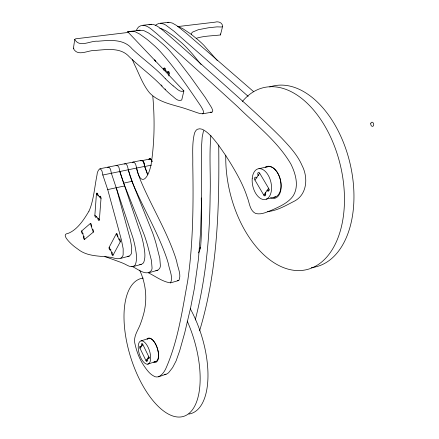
<?xml version="1.0" encoding="UTF-8"?>
<svg xmlns="http://www.w3.org/2000/svg" width="439" height="439" viewBox="0 0 439 439"><rect width="100%" height="100%" fill="white"/><g stroke="black" fill="none" stroke-linecap="round" stroke-linejoin="round"><path stroke-width="0.66" d="M218.726 145.029C219.385 207.438 217.832 270.698 199.558 330.913M198.631 252.919L200.579 247.843L201.035 240.863A250.466 107.319 79.1 0 0 201.671 221.871L201.271 197.984M96.805 216.52L96.284 216.641A1.493 0.648 76.9 0 1 95.482 217.179A1.493 0.648 76.9 0 1 94.868 215.187L96.437 193.829A1.509 0.664 77.5 0 1 97.249 193.242A1.509 0.664 77.5 0 1 97.875 195.256L98.402 195.141M98.468 218.227L97.946 218.348A1.498 0.653 76.8 0 0 98.566 220.351A1.498 0.653 76.8 0 0 99.379 219.813L101.019 198.368A1.52 0.669 77.4 0 0 100.388 196.343A1.52 0.669 77.4 0 0 99.565 196.93L100.619 196.694M210.89 135.442C209.068 155.499 210.802 175.682 210.116 195.783C209.815 237.57 205.666 279.451 195.234 319.993M132.375 59.424L132.682 60.236A58.815 29.901 83 0 0 134.372 64.313C139.168 73.939 142.648 84.425 149.545 92.832C159.73 103.527 175.556 104.877 188.759 109.799C198.477 112.768 210.072 119.381 199.103 103.566C186.849 85.479 174.431 67.37 159.84 51.067A144.008 69.011 78.1 0 0 154.791 46.029L149.15 41.101A226.568 104.252 75.9 0 0 146.374 38.862L139.646 34.033L135.223 31.778A33.166 16.254 81.7 0 0 133.61 31.399L127.639 31.701L183.881 90.928L181.724 100.037C177.532 102.062 174.168 97.019 171.089 94.989A149.469 71.842 16.5 0 1 163.341 87.789C153.019 76.331 140.271 67.502 129.264 56.763C120.615 47.066 106.468 49.563 94.967 50.463C87.904 50.068 77.868 57.048 73.406 48.531L74.74 39.395L75.656 38.813L128.934 32.349M163.418 70.086L163.654 68.753L165.004 68.555M163.533 69.713L163.698 68.786A1.707 0.878 81.7 0 1 164.828 68.111A1.707 0.878 81.7 0 1 165.426 70.41L165.991 70.328M168.79 75.92L169.158 73.911L163.654 68.753M196.271 38.308C204.02 35.822 212.745 35.91 220.438 34.955L222.584 26.499C222.705 22.641 218.145 20.99 214.923 22.186L177.762 26.576M220.438 34.955L220.383 33.924M74.74 39.395C79.668 48.235 90.429 40.393 97.974 41.228C109.635 40.201 123.754 38.681 132.095 48.817C142.9 59.095 155.263 67.65 165.349 78.696M88.947 211.164C83.959 219.56 77.297 229.954 67.842 233.499C59.49 234.228 73.505 246.169 75.623 247.486A193.116 84.272 81 0 0 78.213 249.374C86.692 256.195 98.215 255.888 108.543 257.073C113.048 257.045 119.441 261.271 122.591 256.453A10.064 4.5 75.9 0 0 123.134 254.73L123.178 248.754L121.378 239.765L107.725 189.588L102.819 175.018L102.062 171.358A3.841 1.718 78.1 0 0 101.672 170.42C99.417 165.969 96.931 172.757 97.008 174.996C94.923 185.154 94.133 195.591 91.092 205.54A70.893 29.391 78.7 0 1 88.947 211.164M110.919 249.632L110.398 249.764A1.509 0.664 75.9 0 1 109.366 249.308A1.509 0.664 75.9 0 1 109.174 247.272L116.258 233.844A1.542 0.691 76.3 0 1 117.323 234.289A1.542 0.691 76.3 0 1 117.52 236.374L118.053 236.242M112.351 252.546L111.83 252.683A1.515 0.669 75.8 0 0 112.022 254.719A1.515 0.669 75.8 0 0 113.059 255.191L120.259 241.867A1.547 0.697 76.1 0 0 120.066 239.782A1.547 0.697 76.1 0 0 118.991 239.326L120.056 239.063M73.406 48.531L73.922 48.092M222.584 26.499L221.629 27.009L217.058 26.861L208.415 27.783L198.302 29.726L192.436 32.146L191.514 33.315L191.437 34.615M147.383 359.36L146.895 359.525A1.46 0.642 72.6 0 1 147.06 361.401A1.46 0.642 72.6 0 1 146.011 360.77L139.992 348.275L142.735 344.247A1.454 0.642 73 0 0 141.698 343.638A1.454 0.642 73 0 0 141.863 345.526L142.351 345.367M265.875 192.814L265.288 192.957A1.888 1.114 76.3 0 1 265.419 195.542A1.888 1.114 76.3 0 1 263.768 195.097L254.949 180.078L259.663 173.169A1.888 1.108 77.2 0 0 258.028 172.768A1.888 1.108 77.2 0 0 258.165 175.364L258.758 175.227M142.735 344.247L148.821 356.803L146.011 360.77L147.301 360.337M259.663 173.169L268.608 188.276L263.768 195.097L265.754 194.614M132.358 162.726L133.708 162.002L135.305 163.582A3.759 1.794 78.3 0 1 135.7 164.504L138.076 173.405A82.823 42.726 78.8 0 0 140.639 180.572C151.4 206.231 166.244 230.14 175.221 256.568A67.194 31.279 74.9 0 1 176.752 261.633C177.597 267.565 181.719 274.88 178.81 280.494L170.53 282.87C162.551 281.838 155.516 276.285 148.36 272.811M83.19 233.411L82.686 233.537A1.438 0.604 76.6 0 1 81.731 232.626A1.438 0.604 76.6 0 1 81.786 230.859L90.335 223.5A1.471 0.631 76.7 0 1 91.323 224.417A1.471 0.631 76.7 0 1 91.257 226.233L91.773 226.112M107.621 167.468L108.888 167.144L110.216 168.686A3.825 1.74 78.2 0 1 110.606 169.619L111.363 173.257L132.995 237.998A51.281 22.63 76 0 1 134.916 245.697C135.986 251.788 137.605 258.362 135.453 264.388A11.633 5.306 75.6 0 1 134.839 265.386C131.299 268.904 126.58 264.476 122.997 263.246A127.782 54.299 72.2 0 0 120.835 262.357L104.877 256.519M84.239 236.539L83.734 236.659A1.438 0.604 76.4 0 0 83.679 238.426A1.438 0.604 76.4 0 0 84.634 239.343L93.26 232.16A1.471 0.631 76.6 0 0 93.326 230.349A1.471 0.631 76.6 0 0 92.333 229.421L92.848 229.301M116.05 165.761L117.334 165.437L118.673 166.968A3.803 1.756 78.2 0 1 119.062 167.896L119.809 171.512L123.633 183.123L144.283 235.013A96.772 41.957 75.6 0 1 147.559 245.264L151.455 260.59L152.064 268.119A9.17 4.297 75.1 0 1 151.543 270.276C146.505 277.004 137.369 268.575 131.804 266.308M124.391 164.076L125.691 163.747L127.036 165.267A3.781 1.778 78.2 0 1 127.425 166.189L129.812 175.139A83.3 42.303 78.8 0 0 132.369 182.344C143.119 208.163 157.908 232.253 166.891 258.818A67.54 30.933 75 0 1 168.428 263.91C169.278 269.881 173.394 277.201 170.53 282.87M140.804 160.756L141.627 160.339L142.472 160.669M140.908 160.877L150.33 158.907M148.887 159.127L149.715 158.704L150.572 159.033M148.986 159.242L149.814 158.825M127.244 256.535L129.549 255.953L131.036 254.247A10.009 4.555 75.9 0 0 131.585 252.535L131.727 247.283L130.388 239.749L116.258 187.738M183.881 90.928C179.661 92.92 176.275 87.91 173.164 85.874M155.85 270.627L158.413 269.87L159.862 267.993A9.12 4.346 75.1 0 0 160.394 265.842L159.812 258.346L155.927 243.107A96.284 42.462 75.6 0 0 152.662 232.917L133.483 185.192L128.166 169.789M139.597 270.1C146.472 284.571 147.674 301.505 142.823 316.793A116.818 49.64 76.5 0 1 140.853 322.78C138.795 329.349 133.555 335.418 134.718 342.672C136.32 350.41 138.971 358.065 143.279 364.732A82.867 38.616 73.6 0 0 144.568 366.653L144.963 367.218A48.619 22.043 73.1 0 0 146.11 368.809A56.044 25.555 73.2 0 0 147.356 370.423L148.311 371.575A25.286 11.266 72.7 0 0 150.034 373.353L150.698 373.946A31.015 13.867 72.8 0 0 153.024 375.63C158.468 379.812 163.445 373.518 165.651 368.979C178.031 341.295 182.24 310.587 187.705 280.965C193.275 242.366 193.434 203.262 192.776 164.345C192.973 154.007 191.898 143.355 194.51 133.242A14.07 7.617 78.9 0 1 195.706 130.866A12.841 6.953 79 0 1 197.49 129.225C201.342 127.557 205.145 130.822 207.949 133.105C214.583 139.185 219.654 146.708 224.708 154.084A204.272 98.16 74.2 0 1 231.556 164.861C237.735 175.172 243.585 185.812 247.256 197.309C249.544 202.736 249.654 210.517 255.586 213.453C261.221 214.989 266.852 212.021 271.999 210.051C279.506 206.61 287.605 203.235 292.758 196.474C299.431 186.646 295.699 173.789 290.87 164.016C277.547 141.347 256.146 124.95 237.675 106.721C210.786 82.082 183.645 57.718 156.476 33.397C151.817 29.934 145.534 22.515 139.179 26.527A18.866 9.4 82.4 0 0 136.688 29.742A17.994 8.961 82.4 0 0 136.309 30.565L136.853 30.5M158.386 376.887L166.919 373.913L168.592 372.755L172.598 367.624L176.105 360.907L179.683 350.783L184.72 332.85L190.647 307.651L194.367 288.456L198.466 258.944L200.645 230.738L201.616 197.78L201.572 146L202.187 137.138L203.345 131.557A13.982 7.688 79 0 1 203.696 130.701M149.002 24.831C153.848 22.866 158.419 26.927 162.04 29.616C179.853 44.674 196.913 60.593 214.49 75.925C237.153 96.273 260.151 116.308 281.564 137.994C289.416 146.313 297.488 154.896 302.07 165.547C308.43 177.724 307.196 195.317 293.362 201.671C285.235 205.869 276.872 210.764 267.592 211.593M147.723 364.167A12.122 5.339 72.8 0 0 147.378 345.894A12.122 5.339 72.8 0 0 138.208 347.485A12.122 5.339 72.8 0 0 147.723 364.167L155.488 361.566M149.397 357.576L147.932 358.065A1.465 0.648 72.6 0 0 148.986 358.696A1.465 0.648 72.6 0 0 148.821 356.803M141.342 346.854L140.853 347.013A1.443 0.631 73 0 0 139.821 346.404A1.443 0.631 73 0 0 139.992 348.275M141.034 340.889L148.816 338.409M132.858 266.643L141.512 264.311L143.191 263.142A11.573 5.367 75.5 0 0 143.816 262.143C146.006 256.162 144.404 249.599 143.339 243.541A51.017 22.905 75.9 0 0 141.429 235.88L119.809 171.512M149.276 272.608L157.563 270.32M178.81 280.494L177.416 280.559M199.311 248.189L200.579 247.843M120.802 258.33L129.22 256.129M266.292 199.158L275.676 196.842M269.436 189.873L267.066 190.444A1.904 1.125 76.4 0 0 268.739 190.883A1.904 1.125 76.4 0 0 268.608 188.276M257.018 177.773L256.431 177.91A1.877 1.092 77 0 0 254.812 177.504A1.877 1.092 77 0 0 254.949 180.078M258.961 168.669L268.388 166.557M107.725 189.588L124.709 185.916M97.771 193.539L96.437 193.829L101.019 198.368M123.633 183.123L131.985 181.334M102.819 175.018L144.618 166.397L147.663 174.36M143.97 163.083L144.722 166.518L151.307 165.157M99.872 168.774L141.627 160.339M141.177 264.404L139.734 264.492M202.352 113.882L212.322 112.066L212.783 110.688L211.702 107.796L205.15 97.315L190.235 76.43L177.499 59.825L168.845 49.87A143.224 69.746 78.1 0 0 163.769 44.871L158.089 39.976A225.372 105.393 75.9 0 0 155.296 37.759L148.519 32.969L144.069 30.73A32.98 16.419 81.8 0 0 142.439 30.357L138.779 30.379L127.639 31.701M166.046 374.237L164.235 374.346M169.147 72.062L167.451 72.309A1.712 0.889 81.6 0 1 168.592 71.639A1.712 0.889 81.6 0 1 169.196 73.95M154.841 59.72A1.668 0.834 12.6 0 0 154.956 60.472L155.516 60.395M137.396 30.434L140.112 30.115M142.938 25.264L151.685 24.26M155.521 25.429A18.657 9.581 82.7 0 1 156.503 24.529L158.902 23.41L168.894 22.29L172.307 23.053L176.637 25.517L186.723 33.605L253.726 91.746M167.446 22.427L168.894 22.29M141.726 160.46L142.236 160.542M211.51 112.241L210.336 112.126M160.339 23.272L163.731 24.041L165.722 25.039L174.063 31.268L248.2 96.366M150.467 158.913L150.802 159.203M142.373 160.548L142.702 160.844M150.698 159.083L151.016 159.412M142.598 160.723L142.916 161.053M94.868 215.187L99.379 219.813M150.912 159.291L151.696 160.394A3.721 1.833 78.3 0 1 152.092 161.3M142.818 160.932L143.119 161.289M217.234 60.467L203.828 45.222A140.178 72.495 78.2 0 0 198.642 40.366L192.836 35.619A220.718 109.679 75.8 0 0 189.977 33.463L183.03 28.82L178.448 26.664A32.25 17.039 82.2 0 0 177.329 26.395M201.046 64.5L192.523 54.068L186.542 47.511A141.687 71.162 78.1 0 0 181.406 42.583L175.666 37.765A223.023 107.599 75.9 0 0 172.834 35.581L165.969 30.867L161.448 28.672A32.612 16.737 82 0 0 159.796 28.305M151.115 159.533L151.598 160.273A3.721 1.833 78.3 0 1 151.987 161.179L152.146 161.689M143.015 161.173L143.597 162.04A3.742 1.816 78.3 0 1 143.992 162.951M143.202 161.431L143.493 161.92A3.742 1.816 78.3 0 1 143.888 162.831L144.069 163.204M116.258 233.844L120.259 241.867M109.174 247.272L113.059 255.191M147.515 174.404L144.722 166.518M136.436 168.082C141.062 188.249 148.377 177.839 151.082 164.674C154.588 142.071 154.813 118.87 152.788 96.108M90.335 223.5L93.26 232.16M81.786 230.859L84.634 239.343M144.047 163.341L144.618 166.397M187.217 321.118A72.15 32.881 72.6 0 1 187.716 414.383A72.15 32.881 72.6 0 1 131.305 359.245A72.15 32.881 72.6 0 1 143.196 278.085M190.263 308.699A71.787 33.227 72.6 0 1 188.858 414.054M147.46 339.215A12.062 5.4 72.7 0 1 157.376 348.418A12.062 5.4 72.7 0 1 154.347 361.516M147.049 338.946A12.66 5.663 72.7 0 1 157.639 349.23A12.66 5.663 72.7 0 1 153.628 362.137M173.164 85.868A150.451 71.189 16.5 0 1 165.338 78.696M154.956 60.472A1.685 0.856 81.9 0 1 155.505 61.669M242.394 101.486A93.523 56.856 76.7 0 1 336.444 151.642A93.523 56.856 76.7 0 1 299.639 270.572A93.523 56.856 76.7 0 1 225.772 155.192M269.672 86.977A92.909 57.284 76.7 0 1 350.185 164.071A92.909 57.284 76.7 0 1 311.278 267.642M266.572 167.056A15.634 9.334 76.7 0 1 280.301 179.633A15.634 9.334 76.7 0 1 273.837 197.254M265.172 167.259A16.408 9.79 76.7 0 1 280.79 181.664A16.408 9.79 76.7 0 1 270.523 197.852M165.717 89.529A1.69 0.873 81 0 1 165.08 88.919M162.183 85.967A1.685 0.862 81.1 0 1 161.195 84.914M252.244 178.212A15.738 9.257 76.7 0 0 265.408 199.443A15.738 9.257 76.7 0 0 267.889 174.678A15.738 9.257 76.7 0 0 252.244 178.212M370.79 123.425A2.107 1.471 79.1 0 0 372.59 126.35A2.107 1.471 79.1 0 0 373.309 123.041A2.107 1.471 79.1 0 0 370.79 123.425"/></g></svg>
